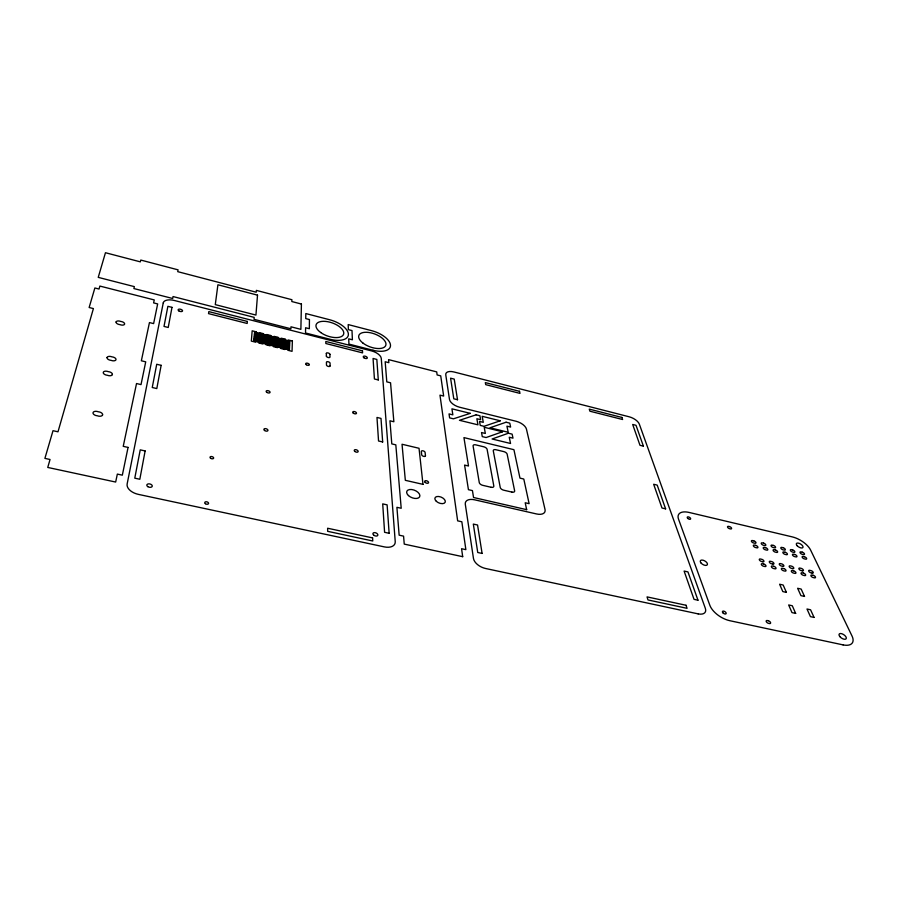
<?xml version="1.0" encoding="UTF-8"?>
<svg xmlns="http://www.w3.org/2000/svg" width="898" height="898" viewBox="0 0 898 898"><rect width="100%" height="100%" fill="white"/><g stroke="black" fill="none" stroke-linecap="round" stroke-linejoin="round"><path stroke-width="1.35" d="M254.156 336.526L289.661 345.494M254.112 337.177L289.639 346.134M254.055 337.816L289.616 346.785M253.999 338.467L289.594 347.425M253.954 339.107L289.571 348.076M253.898 339.758L289.549 348.727M253.853 340.409L289.526 349.378M253.797 341.06L289.504 350.029M254.504 332.058L289.807 340.993M254.46 332.687L289.785 341.633M254.415 333.326L289.762 342.273M254.358 333.966L289.751 342.913M254.314 334.606L289.728 343.564M254.257 335.246L289.706 344.203M254.213 335.886L289.684 344.843M326.344 353.531A1.875 0.932 19.3 0 1 328.039 352.948A1.875 0.932 19.3 0 1 329.936 354.34L329.936 354.384M329.936 354.34L329.97 356.989A1.875 0.932 19.3 0 1 328.14 357.494A1.875 0.932 19.3 0 1 326.378 356.035M326.344 353.43L326.378 356.079M309.44 319.553L309.339 328.713L305.601 327.748L305.522 332.978L330.06 339.264A19.374 9.283 19.3 0 0 348.39 334.292A19.374 9.283 19.3 0 0 329.768 319.778L305.814 313.548L305.747 318.599L309.44 319.553M301.414 304.052L300.875 329.341L290.974 326.805L290.918 328.769L254.022 319.318L254.179 317.364L173.045 296.553L172.674 298.495L133.892 288.561L134.352 286.63L98.241 277.37L105.459 252.72L140.346 261.857L140.773 260.061L178.073 269.849L177.737 271.656L256.211 292.209L256.357 290.38L291.895 299.708L291.828 301.537L301.414 304.052M292.378 341.004L292.052 351.331L288.078 350.332L288.449 340.016L292.378 341.004M285.171 339.175L284.756 349.502L280.771 348.491L281.242 338.187L285.171 339.175M277.953 337.345L277.448 347.661L273.452 346.662L274.013 336.346L277.953 337.345M270.713 335.515L270.107 345.82L266.1 344.81L266.751 334.505L270.713 335.515M263.451 333.674L262.755 343.968L258.736 342.957L259.477 332.664L263.451 333.674M256.154 331.822L255.369 342.116L251.328 341.094L252.17 330.812L256.154 331.822M257.513 295.139L255.941 315.075L215.284 304.624L217.911 284.778L257.513 295.139M247.343 321.439L247.163 323.471L208.538 313.626L208.819 311.606L247.343 321.439M145.128 450.942L139.83 479.263L134.779 478.163L140.234 449.853L145.128 450.942M161.146 365.329L156.802 388.576L152.245 387.498L156.723 364.262L161.146 365.329M171.989 307.363L168.229 327.478L164.008 326.423L167.881 306.319L171.989 307.363M163.256 302.884L127.146 483.955A12.954 7.768 13.1 0 0 138.415 494.383L384.355 546.893A11.966 7.184 22 0 0 395.232 541.64L381.268 358.392A9.833 4.804 20.4 0 0 371.592 350.916L174.403 300.493A10.529 5.096 15.4 0 0 163.256 302.884M128.066 447.417L122.33 475.165L117.346 474.088L115.662 482.046L47.751 467.443L50.041 459.495L44.9 458.384L53.016 430.692L57.988 431.803L93.403 308.575L89.138 307.509L94.874 287.977L99.027 289.033L99.869 286.069L154.243 299.932L153.614 302.895L157.666 303.928L153.614 323.606L149.45 322.573L141.356 360.783L145.723 361.838L141.02 384.602L136.53 383.536L123.228 446.34L128.066 447.417M508.403 433.218L492.104 438.999L510.558 443.489L509.245 437.247L512.994 438.157L512.129 434.127L508.403 433.218M502.51 431.77L486.099 437.539L482.282 436.619L481.541 432.533L485.335 433.453L484.202 427.28L502.51 431.77M506.09 422.228L489.96 427.774L508.201 432.252L506.921 426.157L510.614 427.078L509.772 423.138L506.09 422.228M500.265 420.792L484.022 426.314L480.25 425.394L479.532 421.409L483.281 422.341L482.17 416.313L500.265 420.792M476.165 414.82L459.462 420.298L477.949 424.833L476.872 418.749L480.621 419.68L479.902 415.752L476.165 414.82M470.26 413.361L453.445 418.816L449.617 417.884L449.034 413.899L452.839 414.842L451.93 408.826L470.26 413.361M698.15 613.884L485.65 568.513A11.719 6.87 25.5 0 1 473.471 558.466L465.299 504.261A11.09 6.174 24.4 0 1 474.582 499.804L536.6 513.97A10.81 5.826 25.9 0 0 545.03 509.525L526.441 429.098A9.9 4.917 24.4 0 0 516.058 421.252L459.675 407.254A9.9 4.928 22.8 0 1 449.483 399.43L445.767 374.825A9.62 4.647 22.5 0 1 453.995 371.985L629.184 416.795A9.294 4.266 26.5 0 1 639.32 424.103L705.345 608.361A11.416 6.095 31.3 0 1 698.15 613.884M843.076 644.887L729.894 620.72A18.016 9.429 31.8 0 1 709.835 605.274L678.506 519.1A16.389 8.071 29.3 0 1 689.103 512.444L792.339 536.903A16.254 7.554 31.2 0 1 810.636 550.115L852.011 635.997A17.915 8.744 33.7 0 1 843.076 644.887M768.172 620.709L767.453 620.552A2.11 1.078 32.7 0 0 766.252 621.584A2.11 1.078 32.7 0 0 768.609 623.369L769.328 623.526A2.11 1.078 32.7 0 0 770.529 622.505A2.11 1.078 32.7 0 0 768.172 620.709M462.695 556.681L404.246 544.109L403.572 536.14L399.15 535.174L396.905 507.314L401.204 508.268L395.816 444.847L391.797 443.893L389.934 420.792L393.863 421.746L390.551 382.795L386.791 381.863L385.175 361.748L388.845 362.68L388.587 359.627L436.709 371.895L437.135 374.949L440.727 375.858L443.657 396.063L439.975 395.142L457.654 520.851L461.841 521.783L465.871 549.643L461.572 548.712L462.695 556.681M372.591 537.902L327.635 528.237L327.658 531.324L372.76 540.989L372.591 537.902M686.027 605.263L647.043 596.889L647.986 599.954L687.071 608.328L686.027 605.263M389.137 533.289L384.591 532.301L382.705 503.879L387.117 504.867L389.137 533.289M482.103 553.437L477.747 552.495L473.325 524.073L477.556 525.016L482.103 553.437M697.971 600.212L694.031 599.359L684.096 571.049L687.947 571.903L697.971 600.212M795.65 613.401L791.991 612.604L788.646 604.949L792.283 605.757L795.65 613.401M814.059 617.431L810.434 616.634L806.976 608.99L810.58 609.787L814.059 617.431M786.401 592.388L782.809 591.58L779.599 584.228L783.168 585.025L786.401 592.388M804.507 596.418L800.937 595.632L797.615 588.269L801.162 589.066L804.507 596.418M762.739 561.766L761.571 561.497A1.964 0.954 31.1 0 1 759.371 559.881A1.964 0.954 31.1 0 1 760.505 559.016L761.661 559.286A1.964 0.954 31.1 0 1 763.861 560.902A1.964 0.954 31.1 0 1 762.739 561.766M772.74 564.067L771.584 563.798A1.964 0.943 31.3 0 1 769.384 562.17A1.964 0.943 31.3 0 1 770.495 561.306L771.651 561.576A1.953 0.943 31.3 0 1 773.851 563.203A1.953 0.943 31.3 0 1 772.74 564.067M782.708 566.346L781.552 566.077A1.953 0.943 31.5 0 1 779.352 564.46A1.953 0.943 31.5 0 1 780.441 563.596L781.597 563.865A1.953 0.943 31.5 0 1 783.797 565.482A1.953 0.943 31.5 0 1 782.708 566.346M792.62 568.625L791.475 568.355A1.953 0.932 31.6 0 1 789.263 566.739A1.953 0.932 31.6 0 1 790.341 565.875L791.486 566.133A1.953 0.932 31.6 0 1 793.697 567.749A1.953 0.932 31.6 0 1 792.62 568.625M802.307 570.836L801.162 570.578A1.953 0.932 31.8 0 1 798.951 568.962A1.953 0.932 31.8 0 1 800.017 568.097L801.151 568.355A1.953 0.932 31.8 0 1 803.362 569.972A1.953 0.932 31.8 0 1 802.307 570.836M812.129 573.092L810.995 572.834A1.953 0.92 31.9 0 1 808.772 571.218A1.953 0.92 31.9 0 1 809.816 570.342L810.961 570.612A1.953 0.92 32 0 1 813.173 572.228A1.953 0.92 32 0 1 812.129 573.092M422.992 484.359L405.335 480.318L402.035 444.252L419.029 448.282L422.992 484.359M526.666 509.66L473.549 497.503L472.438 490.6L468.43 489.679L464.58 465.074L468.498 466.006L463.94 437.607L513.925 449.685L519.964 478.129L523.792 479.027L529.113 503.655L525.195 502.757L526.666 509.66M763.693 564L762.525 563.731A1.976 0.965 31.2 0 0 761.392 564.606A1.976 0.965 31.2 0 0 763.603 566.234L764.77 566.503A1.976 0.954 31.3 0 0 765.904 565.639A1.976 0.954 31.3 0 0 763.693 564M773.728 566.29L772.561 566.032A1.964 0.954 31.4 0 0 771.449 566.896A1.964 0.954 31.4 0 0 773.661 568.535L774.828 568.804A1.964 0.954 31.4 0 0 775.939 567.929A1.964 0.954 31.4 0 0 773.728 566.29M783.707 568.58L782.551 568.311A1.964 0.943 31.6 0 0 781.451 569.186A1.964 0.943 31.6 0 0 783.662 570.814L784.83 571.083A1.964 0.943 31.6 0 0 785.918 570.208A1.964 0.943 31.6 0 0 783.707 568.58M793.641 570.847L792.485 570.589A1.964 0.943 31.8 0 0 791.407 571.465A1.964 0.943 31.8 0 0 793.63 573.092L794.786 573.351A1.964 0.943 31.8 0 0 795.853 572.475A1.964 0.943 31.8 0 0 793.641 570.847M803.34 573.07L802.195 572.812A1.964 0.932 31.9 0 0 801.139 573.687A1.964 0.932 31.9 0 0 803.351 575.315L804.507 575.573A1.964 0.932 31.9 0 0 805.562 574.698A1.964 0.932 31.9 0 0 803.34 573.07M813.184 575.315L812.039 575.057A1.964 0.932 32.1 0 0 810.995 575.944A1.964 0.932 32.1 0 0 813.218 577.56L814.363 577.829A1.964 0.932 32.1 0 0 815.406 576.943A1.964 0.932 32.1 0 0 813.184 575.315M755.689 545.389L754.545 545.12A1.931 0.932 30.7 0 0 753.411 545.95A1.931 0.932 30.7 0 0 755.577 547.533L756.733 547.802A1.931 0.932 30.7 0 0 757.856 546.983A1.931 0.932 30.7 0 0 755.689 545.389M765.556 547.679L764.411 547.421A1.931 0.92 30.9 0 0 763.311 548.251A1.931 0.92 30.9 0 0 765.478 549.834L766.623 550.104A1.931 0.92 30.9 0 0 767.723 549.273A1.931 0.92 30.9 0 0 765.556 547.679M775.378 549.969L774.244 549.711A1.931 0.92 31.1 0 0 773.156 550.53A1.931 0.92 31.1 0 0 775.322 552.124L776.467 552.393A1.931 0.92 31.1 0 0 777.556 551.563A1.931 0.92 31.1 0 0 775.378 549.969M785.155 552.248L784.021 551.978A1.931 0.909 31.2 0 0 782.955 552.809A1.931 0.909 31.2 0 0 785.121 554.403L786.266 554.661A1.931 0.909 31.3 0 0 787.333 553.83A1.931 0.909 31.3 0 0 785.155 552.248M794.708 554.47L793.585 554.212A1.919 0.909 31.4 0 0 792.53 555.043A1.919 0.909 31.4 0 0 794.696 556.625L795.83 556.883A1.919 0.909 31.4 0 0 796.885 556.053A1.919 0.909 31.4 0 0 794.708 554.47M804.395 556.726L803.272 556.468A1.919 0.898 31.6 0 0 802.24 557.299A1.919 0.898 31.6 0 0 804.417 558.882L805.54 559.14A1.919 0.898 31.6 0 0 806.572 558.309A1.919 0.898 31.6 0 0 804.395 556.726M491.071 487.266L482.754 485.335A3.345 1.807 24.2 0 1 479.274 482.585L473.1 446.014A3.222 1.673 23.6 0 1 475.794 444.869L483.775 446.789A3.21 1.673 23.8 0 1 487.109 449.382L493.81 485.964A3.345 1.807 24.5 0 1 491.071 487.266M511.961 492.104L503.711 490.196A3.334 1.796 24.8 0 1 500.231 487.446L493.283 450.863A3.199 1.661 24.2 0 1 495.898 449.718L503.812 451.615A3.199 1.65 24.4 0 1 507.157 454.197L514.633 490.802A3.323 1.785 25.1 0 1 511.961 492.104M753.736 540.843L752.591 540.574A1.919 0.92 30.6 0 0 751.469 541.382A1.919 0.92 30.6 0 0 753.624 542.964L754.769 543.234A1.919 0.92 30.6 0 0 755.892 542.414A1.919 0.92 30.6 0 0 753.736 540.843M763.569 543.133L762.424 542.875A1.919 0.92 30.8 0 0 761.313 543.683A1.919 0.92 30.8 0 0 763.48 545.266L764.613 545.535A1.919 0.909 30.8 0 0 765.725 544.716A1.919 0.909 30.8 0 0 763.569 543.133M773.346 545.423L772.213 545.153A1.919 0.909 30.9 0 0 771.124 545.973A1.919 0.909 30.9 0 0 773.279 547.556L774.424 547.825A1.919 0.909 31 0 0 775.502 546.994A1.919 0.909 31 0 0 773.346 545.423M783.09 547.701L781.956 547.432A1.919 0.898 31.1 0 0 780.89 548.251A1.919 0.898 31.1 0 0 783.045 549.834L784.179 550.092A1.919 0.898 31.1 0 0 785.245 549.273A1.919 0.898 31.1 0 0 783.09 547.701M792.597 549.924L791.475 549.655A1.919 0.898 31.3 0 0 790.42 550.485A1.919 0.898 31.3 0 0 792.586 552.057L793.709 552.315A1.919 0.898 31.3 0 0 794.764 551.495A1.919 0.898 31.3 0 0 792.597 549.924M802.251 552.18L801.128 551.911A1.908 0.887 31.4 0 0 800.096 552.741A1.908 0.887 31.4 0 0 802.262 554.313L803.384 554.571A1.908 0.887 31.4 0 0 804.417 553.752A1.908 0.887 31.4 0 0 802.251 552.18M382.671 441.973L378.541 440.997L376.98 417.447L380.999 418.412L382.671 441.973M665.62 508.863L661.983 508.01L653.654 484.258L657.201 485.111L665.62 508.863M729.4 526.554L728.738 526.396A1.897 0.92 30 0 0 727.582 527.193A1.897 0.92 30 0 0 729.715 528.754L730.366 528.911A1.897 0.92 30 0 0 731.522 528.114A1.897 0.92 30 0 0 729.4 526.554M378.283 379.933L374.421 378.978L373.063 358.47L376.834 359.436L378.283 379.933M457.52 399.722L453.793 398.802L450.583 378.17L454.22 379.102L457.52 399.722M643.406 446.149L639.982 445.296L632.675 424.462L636.02 425.304L643.406 446.149M373.018 350.254L348.929 344.091L348.727 338.838L352.398 339.781L352.005 330.576L348.379 329.645L348.188 324.571L371.705 330.689A19.127 9.148 20.3 0 1 390.495 345.158A19.127 9.148 20.3 0 1 373.018 350.254M362.478 350.826L325.817 341.476L325.839 343.519L362.579 352.88L362.478 350.826M519.504 391.315L485.313 382.593L485.717 384.658L519.998 393.391L519.504 391.315M621.887 417.435L589.268 409.118L589.907 411.205L622.606 419.523L621.887 417.435M425.461 455.645L425.091 452.446A1.987 1.066 22.3 0 0 423.081 450.841A1.987 1.066 22.3 0 0 421.33 451.559L421.69 454.758A1.998 1.078 22.3 0 0 423.71 456.375A1.998 1.078 22.3 0 0 425.461 455.645M330.105 365.879L330.06 363.219A1.897 0.943 19.3 0 0 328.241 361.771A1.897 0.943 19.3 0 0 326.434 362.309L326.468 364.958A1.897 0.954 19.3 0 0 328.298 366.418A1.897 0.954 19.3 0 0 330.105 365.879M797.2 545.771A3.794 1.751 31.2 0 0 802.891 547.533A3.794 1.751 31.2 0 0 798.939 543.268A3.794 1.751 31.2 0 0 797.2 545.771M839.877 636.626A4.198 2.043 33.9 0 0 846.129 638.792A4.198 2.043 33.9 0 0 842.021 633.797A4.198 2.043 33.9 0 0 839.877 636.626M701.203 563.214A4.019 2.043 30.4 0 0 707.31 564.786A4.019 2.043 30.4 0 0 703.055 560.206A4.019 2.043 30.4 0 0 701.203 563.214M687.644 518.281A1.908 0.943 29.2 0 0 690.573 519.055A1.908 0.943 29.2 0 0 688.564 516.934A1.908 0.943 29.2 0 0 687.644 518.281M722.845 612.75A2.122 1.111 31.9 0 0 726.067 613.716A2.122 1.111 31.9 0 0 723.99 611.201A2.122 1.111 31.9 0 0 722.845 612.75M362.871 343.002A14.346 6.858 20.3 0 0 385.59 345.797A14.346 6.858 20.3 0 0 368.494 332.44A14.346 6.858 20.3 0 0 362.871 343.002M320.698 332.518A14.536 6.96 19.3 0 0 343.519 334.46A14.536 6.96 19.3 0 0 325.413 321.394A14.536 6.96 19.3 0 0 320.698 332.518M102.597 414.876A3.839 2.133 12.4 0 0 98.32 411.789A3.85 2.133 12.4 0 0 93.033 412.687A3.85 2.133 12.4 0 0 97.321 415.774A3.839 2.133 12.4 0 0 102.597 414.876M107.042 357.527A3.603 1.875 13.3 0 0 111.083 360.356A3.603 1.875 13.4 0 0 115.988 359.683A3.603 1.875 13.4 0 0 111.958 356.854A3.603 1.875 13.3 0 0 107.042 357.527M112.385 374.533A3.671 1.942 13.1 0 0 108.288 371.649A3.671 1.942 13.1 0 0 103.27 372.378A3.671 1.942 13.1 0 0 107.378 375.274A3.671 1.942 13.1 0 0 112.385 374.533M116.078 321.978A3.446 1.717 13.9 0 0 119.95 324.649A3.446 1.717 14 0 0 124.62 324.099A3.446 1.717 14 0 0 120.747 321.439A3.446 1.717 13.9 0 0 116.078 321.978M205.373 503.688A1.964 1.19 15.4 0 0 208.538 503.576A1.964 1.19 15.4 0 0 206.08 501.746A1.964 1.19 15.4 0 0 205.373 503.688M210.559 458.216A1.875 1.078 15.8 0 0 213.601 458.261A1.875 1.078 15.8 0 0 211.333 456.51A1.875 1.078 15.8 0 0 210.559 458.216M353.284 413.114A1.976 1.044 20.1 0 0 356.439 413.428A1.976 1.044 20.1 0 0 354.126 411.509A1.976 1.044 20.1 0 0 353.284 413.114M266.796 392.336A2.032 1.066 17.7 0 0 270.029 392.471A2.032 1.066 17.7 0 0 267.514 390.619A2.032 1.066 17.7 0 0 266.796 392.336M264.54 430.479A2.11 1.167 17.6 0 0 267.918 430.569A2.11 1.167 17.6 0 0 265.292 428.604A2.11 1.167 17.6 0 0 264.54 430.479M354.811 451.425A2.054 1.134 20.4 0 0 358.1 451.705A2.054 1.134 20.4 0 0 355.687 449.662A2.054 1.134 20.4 0 0 354.811 451.425M306.319 364.711A1.919 0.965 18.7 0 0 309.339 364.88A1.919 0.965 18.7 0 0 306.914 363.14A1.919 0.965 18.7 0 0 306.319 364.711M425.225 482.428A2.054 1.134 22.7 0 0 428.492 482.832A2.054 1.134 22.7 0 0 426.168 480.688A2.054 1.134 22.7 0 0 425.225 482.428M408.455 495.561A6.982 3.94 22.4 0 0 419.613 496.863A6.982 3.94 22.4 0 0 411.722 489.533A6.982 3.94 22.4 0 0 408.455 495.561M436.338 501.32A5.545 3.121 23.3 0 0 445.139 502.341A5.545 3.121 23.3 0 0 438.774 496.493A5.545 3.121 23.3 0 0 436.338 501.32M147.743 486.604A2.795 1.673 13.4 0 0 152.233 486.323A2.795 1.673 13.4 0 0 148.664 483.854A2.795 1.673 13.4 0 0 147.743 486.604M373.68 535.107A2.593 1.549 21.7 0 0 377.789 535.309A2.593 1.549 21.7 0 0 374.691 532.615A2.593 1.549 21.7 0 0 373.68 535.107M363.87 357.73A2.144 1.055 20.2 0 0 367.271 358.134A2.144 1.055 20.2 0 0 364.734 356.113A2.144 1.055 20.2 0 0 363.87 357.73M178.915 310.933A2.29 1.111 15.6 0 0 182.53 311.011A2.29 1.111 15.6 0 0 179.578 309.114A2.29 1.111 15.6 0 0 178.915 310.933"/></g></svg>
